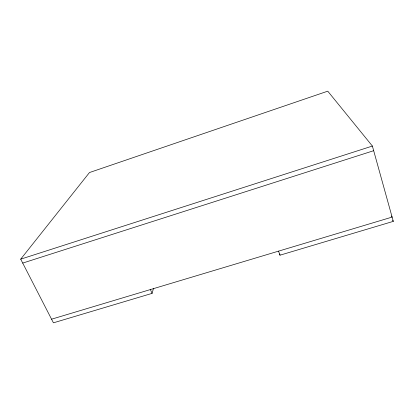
<?xml version="1.0" encoding="UTF-8"?>
<svg xmlns="http://www.w3.org/2000/svg" width="414" height="414" viewBox="0 0 414 414"><rect width="100%" height="100%" fill="white"/><g stroke="black" fill="none" stroke-linecap="round" stroke-linejoin="round"><path stroke-width="0.62" d="M278.55 251.138L279.983 255.195L393.3 221.366L372.383 146.049L327.753 91.173L89.471 172.545L20.7 259.164L53.422 322.827L152.078 293.376L153.475 288.449M20.7 259.164L372.383 146.049M22.713 263.081L373.671 150.701M51.559 319.199L392.11 217.091L391.421 216.03M392.607 220.289L393.3 221.366M150.391 289.567L152.078 293.376M279.797 253.942L279.983 255.195"/></g></svg>
